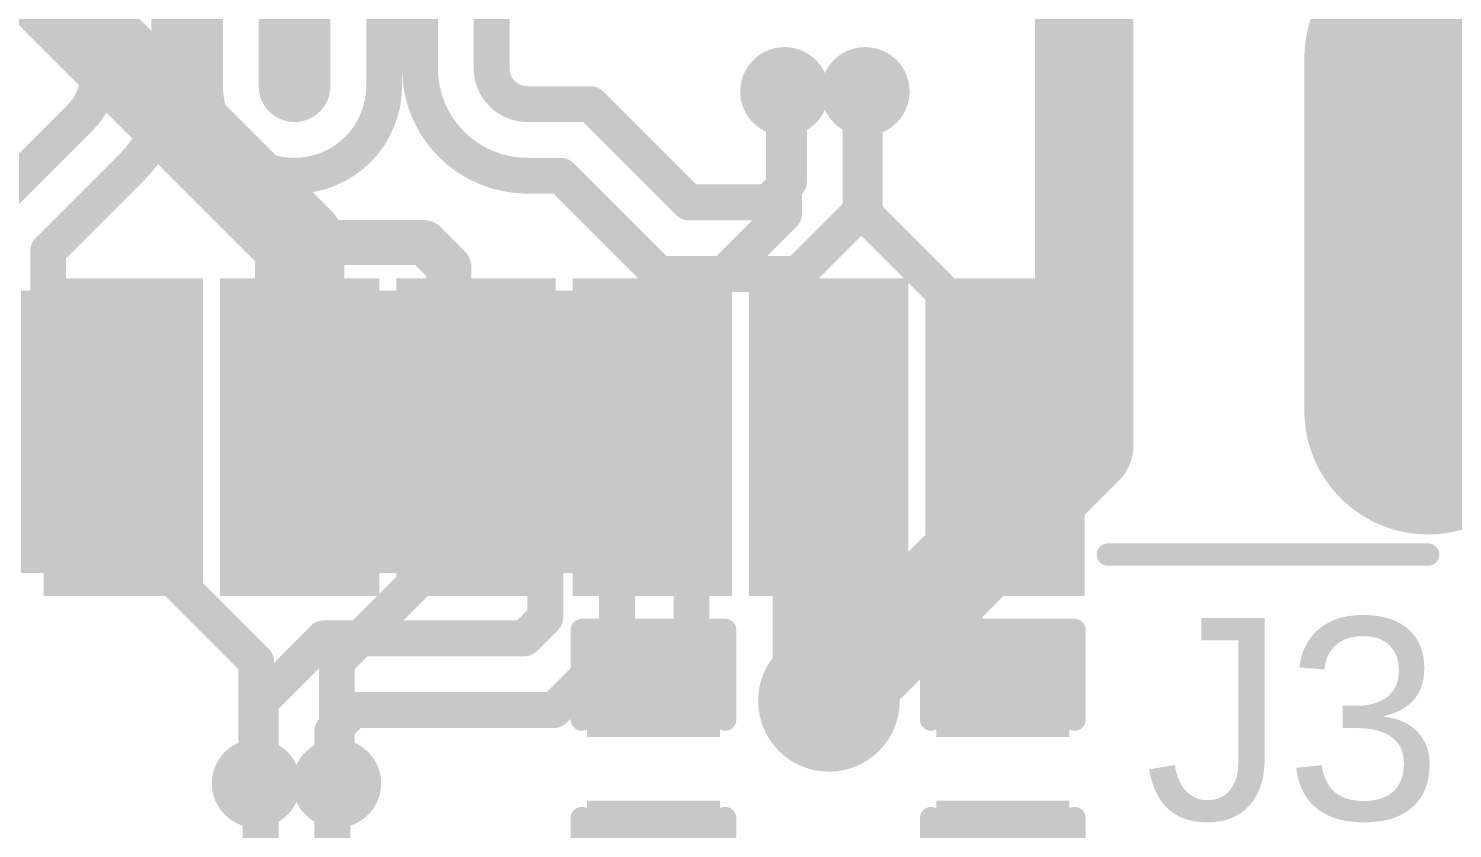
# Model space of a CAD drawing. Header units: millimetres. Extents: x -0.39 to 4.37, y -0.38 to 3.54.
# Drawn here: x 1.2513 to 1.5692, y 2.8875 to 3.0661 of the extents above; entities that cross this region are included whole.
import ezdxf

# ---------------------------------------------------------------- set-up
doc = ezdxf.new("R2010")
doc.units = ezdxf.units.MM
doc.header["$MEASUREMENT"] = 0
for name, color, linetype in [('BottomLayer', 5, 'Continuous'), ('BottomPaste', 16, 'Continuous'), ('BottomSolder', 6, 'Continuous'), ('MultiLayer', 9, 'Continuous'), ('PadHoleLayer', 156, 'Continuous'), ('TopLayer', 1, 'Continuous'), ('TopOverlay', 2, 'Continuous'), ('TopPaste', 8, 'Continuous'), ('TopSolder', 216, 'Continuous'), ('ViaHoleLayer', 16, 'Continuous')]:
    doc.layers.add(name, color=color, linetype=linetype)
doc.styles.add('Arial', font='', dxfattribs={"height": 0.2})
doc.styles.get('Arial').set_extended_font_data('Arial')

# ---------------------------------------------------------------- blocks, each defined once
blk = doc.blocks.new('C__0402_49')
at = {"layer": 'TopLayer'}
for points in [[(-0.0275, -0.0125), (-0.0275, 0.0125), (-0.009499999999999998, 0.0125), (-0.009500000000000001, -0.0125)], [(0.009499999999999998, -0.0125), (0.009500000000000001, 0.0125), (0.0275, 0.0125), (0.0275, -0.0125)]]:
    blk.add_hatch(color=1, dxfattribs=at).paths.add_polyline_path(points)
at = {"layer": 'TopPaste'}
for points in [[(-0.0275, -0.0125), (-0.0275, 0.0125), (-0.009499999999999998, 0.0125), (-0.009500000000000001, -0.0125)], [(0.009499999999999998, -0.0125), (0.009500000000000001, 0.0125), (0.0275, 0.0125), (0.0275, -0.0125)]]:
    blk.add_hatch(color=8, dxfattribs=at).paths.add_polyline_path(points)
at = {"layer": 'TopSolder'}
for points in [[(-0.0298622, -0.0148622), (-0.0298622, 0.0148622), (-0.007137799999999999, 0.0148622), (-0.007137800000000001, -0.0148622)], [(0.007137799999999999, -0.0148622), (0.007137800000000001, 0.0148622), (0.0298622, 0.0148622), (0.0298622, -0.0148622)]]:
    blk.add_hatch(color=216, dxfattribs=at).paths.add_polyline_path(points)
at = {"layer": 'TopOverlay', "const_width": 0.005}
for points in [[(-0.031, 0.016), (-0.011, 0.016)], [(-0.031, 0.016), (-0.031, -0.016)], [(0.011, 0.016), (0.031, 0.016)], [(0.031, 0.016), (0.031, -0.016)], [(-0.031, -0.016), (-0.011, -0.016)], [(0.011, -0.016), (0.031, -0.016)]]:
    blk.add_lwpolyline(points, dxfattribs=at)
at = {"layer": 'TopOverlay', "const_width": 0.0025}
for points in [[(-0.03225, 0.016, 1), (-0.02975, 0.016, 1)], [(-0.03225, 0.016, 1), (-0.02975, 0.016, 1)], [(-0.01225, 0.016, 1), (-0.00975, 0.016, 1)], [(0.00975, 0.016, 1), (0.01225, 0.016, 1)], [(0.02975, 0.016, 1), (0.03225, 0.016, 1)], [(0.02975, 0.016, 1), (0.03225, 0.016, 1)], [(-0.03225, -0.016, 1), (-0.02975, -0.016, 1)], [(-0.03225, -0.016, 1), (-0.02975, -0.016, 1)], [(-0.01225, -0.016, 1), (-0.00975, -0.016, 1)], [(0.00975, -0.016, 1), (0.01225, -0.016, 1)], [(0.02975, -0.016, 1), (0.03225, -0.016, 1)], [(0.02975, -0.016, 1), (0.03225, -0.016, 1)]]:
    blk.add_lwpolyline(points, format="xyb", close=True, dxfattribs=at)
blk = doc.blocks.new('C__0402_50')
at = {"layer": 'TopLayer'}
for points in [[(-0.0275, -0.0125), (-0.0275, 0.0125), (-0.009499999999999998, 0.0125), (-0.009500000000000001, -0.0125)], [(0.009499999999999998, -0.0125), (0.009500000000000001, 0.0125), (0.0275, 0.0125), (0.0275, -0.0125)]]:
    blk.add_hatch(color=1, dxfattribs=at).paths.add_polyline_path(points)
at = {"layer": 'TopPaste'}
for points in [[(-0.0275, -0.0125), (-0.0275, 0.0125), (-0.009499999999999998, 0.0125), (-0.009500000000000001, -0.0125)], [(0.009499999999999998, -0.0125), (0.009500000000000001, 0.0125), (0.0275, 0.0125), (0.0275, -0.0125)]]:
    blk.add_hatch(color=8, dxfattribs=at).paths.add_polyline_path(points)
at = {"layer": 'TopSolder'}
for points in [[(-0.0298622, -0.0148622), (-0.0298622, 0.0148622), (-0.007137799999999999, 0.0148622), (-0.007137800000000001, -0.0148622)], [(0.007137799999999999, -0.0148622), (0.007137800000000001, 0.0148622), (0.0298622, 0.0148622), (0.0298622, -0.0148622)]]:
    blk.add_hatch(color=216, dxfattribs=at).paths.add_polyline_path(points)
at = {"layer": 'TopOverlay', "const_width": 0.005}
for points in [[(-0.031, 0.016), (-0.011, 0.016)], [(-0.031, 0.016), (-0.031, -0.016)], [(0.011, 0.016), (0.031, 0.016)], [(0.031, 0.016), (0.031, -0.016)], [(-0.031, -0.016), (-0.011, -0.016)], [(0.011, -0.016), (0.031, -0.016)]]:
    blk.add_lwpolyline(points, dxfattribs=at)
at = {"layer": 'TopOverlay', "const_width": 0.0025}
for points in [[(-0.03225, 0.016, 1), (-0.02975, 0.016, 1)], [(-0.03225, 0.016, 1), (-0.02975, 0.016, 1)], [(-0.01225, 0.016, 1), (-0.00975, 0.016, 1)], [(0.00975, 0.016, 1), (0.01225, 0.016, 1)], [(0.02975, 0.016, 1), (0.03225, 0.016, 1)], [(0.02975, 0.016, 1), (0.03225, 0.016, 1)], [(-0.03225, -0.016, 1), (-0.02975, -0.016, 1)], [(-0.03225, -0.016, 1), (-0.02975, -0.016, 1)], [(-0.01225, -0.016, 1), (-0.00975, -0.016, 1)], [(0.00975, -0.016, 1), (0.01225, -0.016, 1)], [(0.02975, -0.016, 1), (0.03225, -0.016, 1)], [(0.02975, -0.016, 1), (0.03225, -0.016, 1)]]:
    blk.add_lwpolyline(points, format="xyb", close=True, dxfattribs=at)
blk = doc.blocks.new('U231_091N_4BLRA00_S_234')
at = {"layer": 'BottomLayer'}
h = blk.add_hatch(color=5, dxfattribs=at)
edge = h.paths.add_edge_path()
edge.add_arc((-0.2519685, 0.04429125), 0.023622, 180, 360)
edge.add_line((-0.2283465, 0.04429125), (-0.2283465, 0.12303155))
edge.add_arc((-0.2519685, 0.12303155), 0.023622, 0, 180)
edge.add_line((-0.2755905, 0.12303155), (-0.2755905, 0.04429124999999999))
at = {"layer": 'BottomSolder'}
h = blk.add_hatch(color=6, dxfattribs=at)
edge = h.paths.add_edge_path()
edge.add_arc((-0.2519685, 0.04429125), 0.027622, 180, 360)
edge.add_line((-0.2243465, 0.04429125), (-0.2243465, 0.12303155))
edge.add_arc((-0.2519685, 0.12303155), 0.027622, 0, 180)
edge.add_line((-0.2795905, 0.12303155), (-0.2795905, 0.04429124999999999))
at = {"layer": 'MultiLayer'}
h = blk.add_hatch(color=9, dxfattribs=at)
edge = h.paths.add_edge_path()
edge.add_arc((-0.2519685, 0.04429125), 0.023622, 180, 360)
edge.add_line((-0.2283465, 0.04429125), (-0.2283465, 0.12303155))
edge.add_arc((-0.2519685, 0.12303155), 0.023622, 0, 180)
edge.add_line((-0.2755905, 0.12303155), (-0.2755905, 0.04429124999999999))
at = {"layer": 'PadHoleLayer'}
h = blk.add_hatch(color=156, dxfattribs=at)
edge = h.paths.add_edge_path()
edge.add_arc((-0.2519685, 0.0462598), 0.011811, 180, 360)
edge.add_line((-0.2401575, 0.0462598), (-0.2401575, 0.121063))
edge.add_arc((-0.2519685, 0.121063), 0.011811, 0, 180)
edge.add_line((-0.2637795, 0.121063), (-0.2637795, 0.04625979999999999))
at = {"layer": 'TopLayer'}
for points in [[(-0.17125985, 0.16043305), (-0.14370075, 0.16043305), (-0.14370075, 0.09744095), (-0.17125985, 0.09744095)], [(-0.13188975, 0.16043305), (-0.10433065, 0.16043305), (-0.10433065, 0.09744095), (-0.13188975, 0.09744095)], [(-0.09251965, 0.16043305), (-0.06496055, 0.16043305), (-0.06496055, 0.09744095), (-0.09251965, 0.09744095)], [(-0.05314965, 0.16043305), (-0.02559055, 0.16043305), (-0.02559055, 0.09744095), (-0.05314965, 0.09744095)], [(-0.01377955, 0.16043305), (0.01377955, 0.16043305), (0.01377955, 0.09744095), (-0.01377955, 0.09744095)], [(0.02559055, 0.16043305), (0.05314965, 0.16043305), (0.05314965, 0.09744095), (0.02559055, 0.09744095)]]:
    blk.add_hatch(color=1, dxfattribs=at).paths.add_polyline_path(points)
h = blk.add_hatch(color=1, dxfattribs=at)
edge = h.paths.add_edge_path()
edge.add_arc((-0.2519685, 0.04429125), 0.023622, 180, 360)
edge.add_line((-0.2283465, 0.04429125), (-0.2283465, 0.12303155))
edge.add_arc((-0.2519685, 0.12303155), 0.023622, 0, 180)
edge.add_line((-0.2755905, 0.12303155), (-0.2755905, 0.04429124999999999))
at = {"layer": 'TopPaste'}
for points in [[(-0.17125985, 0.16043305), (-0.14370075, 0.16043305), (-0.14370075, 0.09744095), (-0.17125985, 0.09744095)], [(-0.13188975, 0.16043305), (-0.10433065, 0.16043305), (-0.10433065, 0.09744095), (-0.13188975, 0.09744095)], [(-0.09251965, 0.16043305), (-0.06496055, 0.16043305), (-0.06496055, 0.09744095), (-0.09251965, 0.09744095)], [(-0.05314965, 0.16043305), (-0.02559055, 0.16043305), (-0.02559055, 0.09744095), (-0.05314965, 0.09744095)], [(-0.01377955, 0.16043305), (0.01377955, 0.16043305), (0.01377955, 0.09744095), (-0.01377955, 0.09744095)], [(0.02559055, 0.16043305), (0.05314965, 0.16043305), (0.05314965, 0.09744095), (0.02559055, 0.09744095)]]:
    blk.add_hatch(color=8, dxfattribs=at).paths.add_polyline_path(points)
at = {"layer": 'TopSolder'}
for points in [[(-0.17525985, 0.16443305), (-0.13970075, 0.16443305), (-0.13970075, 0.09344095), (-0.17525985, 0.09344095)], [(-0.13588975, 0.16443305), (-0.10033065, 0.16443305), (-0.10033065, 0.09344095), (-0.13588975, 0.09344095)], [(-0.09651965, 0.16443305), (-0.06096055, 0.16443305), (-0.06096055, 0.09344095), (-0.09651965, 0.09344095)], [(-0.05714965, 0.16443305), (-0.02159055, 0.16443305), (-0.02159055, 0.09344095), (-0.05714965, 0.09344095)], [(-0.01777955, 0.16443305), (0.01777955, 0.16443305), (0.01777955, 0.09344095), (-0.01777955, 0.09344095)], [(0.02159055, 0.16443305), (0.05714965, 0.16443305), (0.05714965, 0.09344095), (0.02159055, 0.09344095)]]:
    blk.add_hatch(color=216, dxfattribs=at).paths.add_polyline_path(points)
h = blk.add_hatch(color=216, dxfattribs=at)
edge = h.paths.add_edge_path()
edge.add_arc((-0.2519685, 0.04429125), 0.027622, 180, 360)
edge.add_line((-0.2243465, 0.04429125), (-0.2243465, 0.12303155))
edge.add_arc((-0.2519685, 0.12303155), 0.027622, 0, 180)
edge.add_line((-0.2795905, 0.12303155), (-0.2795905, 0.04429124999999999))
at = {"layer": 'TopOverlay'}
for points, const_width in [([(-0.114, 0.1748897, 1), (-0.124, 0.1748897, 1)], 0.01), ([(-0.1265, 0.1748897, 1), (-0.1215, 0.1748897, 1)], 0.005), ([(-0.1165, 0.1748897, 1), (-0.1115, 0.1748897, 1)], 0.005), ([(-0.2532185, 0.1551575, 1), (-0.2507185, 0.1551575, 1)], 0.0025), ([(-0.1817224, 0.1551575, 1), (-0.1792224, 0.1551575, 1)], 0.0025)]:
    blk.add_lwpolyline(points, format="xyb", close=True, dxfattribs=dict(at, const_width=const_width))
at = {"layer": 'TopOverlay', "const_width": 0.005}
blk.add_lwpolyline([(-0.1804724, 0.1551575), (-0.2519685, 0.1551575)], dxfattribs=at)
blk = doc.blocks.new('DFN2510_10L_B_242')
at = {"layer": 'BottomLayer'}
for points in [[(-0.027559, 0.043307), (-0.003937, 0.043307), (-0.003937, 0.035433), (-0.027559, 0.035433)], [(0.0039371, 0.043307), (0.0275591, 0.043307), (0.0275591, 0.035433), (0.0039371, 0.035433)], [(-0.027559, 0.0236219), (-0.003937, 0.0236219), (-0.003937, 0.0157479), (-0.027559, 0.0157479)], [(0.0039371, 0.023622), (0.0275591, 0.023622), (0.0275591, 0.015748), (0.0039371, 0.015748)], [(-0.02755905, 0.007874), (0.02755905, 0.007874), (0.02755905, -0.007874), (-0.02755905, -0.007874)], [(-0.027559, -0.0157482), (-0.003937, -0.0157482), (-0.003937, -0.0236222), (-0.027559, -0.0236222)], [(0.0039371, -0.0157481), (0.0275591, -0.0157481), (0.0275591, -0.0236221), (0.0039371, -0.0236221)], [(-0.027559, -0.0354332), (-0.003937, -0.0354332), (-0.003937, -0.0433072), (-0.027559, -0.0433072)], [(0.0039371, -0.0354332), (0.0275591, -0.0354332), (0.0275591, -0.0433072), (0.0039371, -0.0433072)]]:
    blk.add_hatch(color=5, dxfattribs=at).paths.add_polyline_path(points)
at = {"layer": 'BottomPaste'}
for points in [[(-0.027559, 0.043307), (-0.003937, 0.043307), (-0.003937, 0.035433), (-0.027559, 0.035433)], [(0.0039371, 0.043307), (0.0275591, 0.043307), (0.0275591, 0.035433), (0.0039371, 0.035433)], [(-0.027559, 0.0236219), (-0.003937, 0.0236219), (-0.003937, 0.0157479), (-0.027559, 0.0157479)], [(0.0039371, 0.023622), (0.0275591, 0.023622), (0.0275591, 0.015748), (0.0039371, 0.015748)], [(-0.02755905, 0.007874), (0.02755905, 0.007874), (0.02755905, -0.007874), (-0.02755905, -0.007874)], [(-0.027559, -0.0157482), (-0.003937, -0.0157482), (-0.003937, -0.0236222), (-0.027559, -0.0236222)], [(0.0039371, -0.0157481), (0.0275591, -0.0157481), (0.0275591, -0.0236221), (0.0039371, -0.0236221)], [(-0.027559, -0.0354332), (-0.003937, -0.0354332), (-0.003937, -0.0433072), (-0.027559, -0.0433072)], [(0.0039371, -0.0354332), (0.0275591, -0.0354332), (0.0275591, -0.0433072), (0.0039371, -0.0433072)]]:
    blk.add_hatch(color=16, dxfattribs=at).paths.add_polyline_path(points)
at = {"layer": 'BottomSolder'}
for points in [[(-0.031559, 0.047307), (6.3e-05, 0.047307), (6.3e-05, 0.031433), (-0.031559, 0.031433)], [(-6.29e-05, 0.047307), (0.0315591, 0.047307), (0.0315591, 0.031433), (-6.29e-05, 0.031433)], [(-0.031559, 0.0276219), (6.3e-05, 0.0276219), (6.3e-05, 0.0117479), (-0.031559, 0.0117479)], [(-6.29e-05, 0.027622), (0.0315591, 0.027622), (0.0315591, 0.011748), (-6.29e-05, 0.011748)], [(-0.03155905, 0.011874), (0.03155905, 0.011874), (0.03155905, -0.011874), (-0.03155905, -0.011874)], [(-0.031559, -0.0117482), (6.3e-05, -0.0117482), (6.3e-05, -0.0276222), (-0.031559, -0.0276222)], [(-6.29e-05, -0.0117481), (0.0315591, -0.0117481), (0.0315591, -0.0276221), (-6.29e-05, -0.0276221)], [(-0.031559, -0.0314332), (6.3e-05, -0.0314332), (6.3e-05, -0.0473072), (-0.031559, -0.0473072)], [(-6.29e-05, -0.0314332), (0.0315591, -0.0314332), (0.0315591, -0.0473072), (-6.29e-05, -0.0473072)]]:
    blk.add_hatch(color=6, dxfattribs=at).paths.add_polyline_path(points)
blk = doc.blocks.new('DFN2510_10L_B_243')
at = {"layer": 'BottomLayer'}
for points in [[(-0.027559, 0.043307), (-0.003937, 0.043307), (-0.003937, 0.035433), (-0.027559, 0.035433)], [(0.0039371, 0.043307), (0.0275591, 0.043307), (0.0275591, 0.035433), (0.0039371, 0.035433)], [(-0.027559, 0.0236219), (-0.003937, 0.0236219), (-0.003937, 0.0157479), (-0.027559, 0.0157479)], [(0.0039371, 0.023622), (0.0275591, 0.023622), (0.0275591, 0.015748), (0.0039371, 0.015748)], [(-0.02755905, 0.007874), (0.02755905, 0.007874), (0.02755905, -0.007874), (-0.02755905, -0.007874)], [(-0.027559, -0.0157482), (-0.003937, -0.0157482), (-0.003937, -0.0236222), (-0.027559, -0.0236222)], [(0.0039371, -0.0157481), (0.0275591, -0.0157481), (0.0275591, -0.0236221), (0.0039371, -0.0236221)], [(-0.027559, -0.0354332), (-0.003937, -0.0354332), (-0.003937, -0.0433072), (-0.027559, -0.0433072)], [(0.0039371, -0.0354332), (0.0275591, -0.0354332), (0.0275591, -0.0433072), (0.0039371, -0.0433072)]]:
    blk.add_hatch(color=5, dxfattribs=at).paths.add_polyline_path(points)
at = {"layer": 'BottomPaste'}
for points in [[(-0.027559, 0.043307), (-0.003937, 0.043307), (-0.003937, 0.035433), (-0.027559, 0.035433)], [(0.0039371, 0.043307), (0.0275591, 0.043307), (0.0275591, 0.035433), (0.0039371, 0.035433)], [(-0.027559, 0.0236219), (-0.003937, 0.0236219), (-0.003937, 0.0157479), (-0.027559, 0.0157479)], [(0.0039371, 0.023622), (0.0275591, 0.023622), (0.0275591, 0.015748), (0.0039371, 0.015748)], [(-0.02755905, 0.007874), (0.02755905, 0.007874), (0.02755905, -0.007874), (-0.02755905, -0.007874)], [(-0.027559, -0.0157482), (-0.003937, -0.0157482), (-0.003937, -0.0236222), (-0.027559, -0.0236222)], [(0.0039371, -0.0157481), (0.0275591, -0.0157481), (0.0275591, -0.0236221), (0.0039371, -0.0236221)], [(-0.027559, -0.0354332), (-0.003937, -0.0354332), (-0.003937, -0.0433072), (-0.027559, -0.0433072)], [(0.0039371, -0.0354332), (0.0275591, -0.0354332), (0.0275591, -0.0433072), (0.0039371, -0.0433072)]]:
    blk.add_hatch(color=16, dxfattribs=at).paths.add_polyline_path(points)
at = {"layer": 'BottomSolder'}
for points in [[(-0.031559, 0.047307), (6.3e-05, 0.047307), (6.3e-05, 0.031433), (-0.031559, 0.031433)], [(-6.29e-05, 0.047307), (0.0315591, 0.047307), (0.0315591, 0.031433), (-6.29e-05, 0.031433)], [(-0.031559, 0.0276219), (6.3e-05, 0.0276219), (6.3e-05, 0.0117479), (-0.031559, 0.0117479)], [(-6.29e-05, 0.027622), (0.0315591, 0.027622), (0.0315591, 0.011748), (-6.29e-05, 0.011748)], [(-0.03155905, 0.011874), (0.03155905, 0.011874), (0.03155905, -0.011874), (-0.03155905, -0.011874)], [(-0.031559, -0.0117482), (6.3e-05, -0.0117482), (6.3e-05, -0.0276222), (-0.031559, -0.0276222)], [(-6.29e-05, -0.0117481), (0.0315591, -0.0117481), (0.0315591, -0.0276221), (-6.29e-05, -0.0276221)], [(-0.031559, -0.0314332), (6.3e-05, -0.0314332), (6.3e-05, -0.0473072), (-0.031559, -0.0473072)], [(-6.29e-05, -0.0314332), (0.0315591, -0.0314332), (0.0315591, -0.0473072), (-6.29e-05, -0.0473072)]]:
    blk.add_hatch(color=6, dxfattribs=at).paths.add_polyline_path(points)

msp = doc.modelspace()

# ---------------------------------------------------------------- hatches: boundary and pattern name
at = {"layer": 'BottomLayer'}
h = msp.add_hatch(color=5, dxfattribs=at)
edge = h.paths.add_edge_path()
edge.add_arc((1.4201005, 3.0520806), 0.0059055, 0, 360)
h = msp.add_hatch(color=5, dxfattribs=at)
edge = h.paths.add_edge_path()
edge.add_arc((1.4381005, 3.0520806), 0.0059055, 0, 360)
h = msp.add_hatch(color=5, dxfattribs=at)
edge = h.paths.add_edge_path()
edge.add_arc((1.3118225, 3.0183539), 0.0059055, 0, 360)
h = msp.add_hatch(color=5, dxfattribs=at)
edge = h.paths.add_edge_path()
edge.add_arc((1.43, 2.916), 0.011811, 0, 360)
h = msp.add_hatch(color=5, dxfattribs=at)
edge = h.paths.add_edge_path()
edge.add_arc((1.3021103, 2.8975698), 0.0059055, 0, 360)
h = msp.add_hatch(color=5, dxfattribs=at)
edge = h.paths.add_edge_path()
edge.add_arc((1.3201103, 2.8975698), 0.0059055, 0, 360)
at = {"layer": 'BottomSolder'}
h = msp.add_hatch(color=6, dxfattribs=at)
edge = h.paths.add_edge_path()
edge.add_arc((1.4201005, 3.0520806), 0.0099055, 0, 360)
h = msp.add_hatch(color=6, dxfattribs=at)
edge = h.paths.add_edge_path()
edge.add_arc((1.4381005, 3.0520806), 0.0099055, 0, 360)
h = msp.add_hatch(color=6, dxfattribs=at)
edge = h.paths.add_edge_path()
edge.add_arc((1.3118225, 3.0183539), 0.0099055, 0, 360)
h = msp.add_hatch(color=6, dxfattribs=at)
edge = h.paths.add_edge_path()
edge.add_arc((1.43, 2.916), 0.015811, 0, 360)
h = msp.add_hatch(color=6, dxfattribs=at)
edge = h.paths.add_edge_path()
edge.add_arc((1.3021103, 2.8975698), 0.0099055, 0, 360)
h = msp.add_hatch(color=6, dxfattribs=at)
edge = h.paths.add_edge_path()
edge.add_arc((1.3201103, 2.8975698), 0.0099055, 0, 360)
at = {"layer": 'TopLayer'}
h = msp.add_hatch(color=1, dxfattribs=at)
edge = h.paths.add_edge_path()
edge.add_arc((1.4201005, 3.0520806), 0.0059055, 0, 360)
h = msp.add_hatch(color=1, dxfattribs=at)
edge = h.paths.add_edge_path()
edge.add_arc((1.4381005, 3.0520806), 0.0059055, 0, 360)
h = msp.add_hatch(color=1, dxfattribs=at)
edge = h.paths.add_edge_path()
edge.add_arc((1.3118225, 3.0183539), 0.0059055, 0, 360)
h = msp.add_hatch(color=1, dxfattribs=at)
edge = h.paths.add_edge_path()
edge.add_arc((1.43, 2.916), 0.011811, 0, 360)
h = msp.add_hatch(color=1, dxfattribs=at)
edge = h.paths.add_edge_path()
edge.add_arc((1.3021103, 2.8975698), 0.0059055, 0, 360)
h = msp.add_hatch(color=1, dxfattribs=at)
edge = h.paths.add_edge_path()
edge.add_arc((1.3201103, 2.8975698), 0.0059055, 0, 360)
at = {"layer": 'TopSolder'}
h = msp.add_hatch(color=216, dxfattribs=at)
edge = h.paths.add_edge_path()
edge.add_arc((1.4201005, 3.0520806), 0.0099055, 0, 360)
h = msp.add_hatch(color=216, dxfattribs=at)
edge = h.paths.add_edge_path()
edge.add_arc((1.4381005, 3.0520806), 0.0099055, 0, 360)
h = msp.add_hatch(color=216, dxfattribs=at)
edge = h.paths.add_edge_path()
edge.add_arc((1.3118225, 3.0183539), 0.0099055, 0, 360)
h = msp.add_hatch(color=216, dxfattribs=at)
edge = h.paths.add_edge_path()
edge.add_arc((1.43, 2.916), 0.015811, 0, 360)
h = msp.add_hatch(color=216, dxfattribs=at)
edge = h.paths.add_edge_path()
edge.add_arc((1.3021103, 2.8975698), 0.0099055, 0, 360)
h = msp.add_hatch(color=216, dxfattribs=at)
edge = h.paths.add_edge_path()
edge.add_arc((1.3201103, 2.8975698), 0.0099055, 0, 360)
at = {"layer": 'ViaHoleLayer'}
h = msp.add_hatch(color=16, dxfattribs=at)
edge = h.paths.add_edge_path()
edge.add_arc((1.4201005, 3.0520806), 0.003937, 0, 360)
h = msp.add_hatch(color=16, dxfattribs=at)
edge = h.paths.add_edge_path()
edge.add_arc((1.4381005, 3.0520806), 0.003937, 0, 360)
h = msp.add_hatch(color=16, dxfattribs=at)
edge = h.paths.add_edge_path()
edge.add_arc((1.3118225, 3.0183539), 0.003937, 0, 360)
h = msp.add_hatch(color=16, dxfattribs=at)
edge = h.paths.add_edge_path()
edge.add_arc((1.43, 2.916), 0.0059055, 0, 360)
h = msp.add_hatch(color=16, dxfattribs=at)
edge = h.paths.add_edge_path()
edge.add_arc((1.3021103, 2.8975698), 0.003937, 0, 360)
h = msp.add_hatch(color=16, dxfattribs=at)
edge = h.paths.add_edge_path()
edge.add_arc((1.3201103, 2.8975698), 0.003937, 0, 360)

# ---------------------------------------------------------------- linework, layer by layer
at = {"layer": 'BottomLayer'}
for points, const_width in [([(1.2666742, 3.0552969), (1.2666742, 3.3873193)], 0.008), ([(1.2826742, 3.0552969), (1.2826742, 3.3873193)], 0.008), ([(1.2906741, 3.0532593), (1.2906741, 3.3873193)], 0.008), ([(1.3066741, 3.0532593), (1.3066741, 3.3873193)], 0.008), ([(1.314674, 3.0532593), (1.314674, 3.3873193)], 0.008), ([(1.330674, 3.0532593), (1.330674, 3.3873193)], 0.008), ([(1.3386739, 3.0572594), (1.3386739, 3.3873193)], 0.008), ([(1.3546739, 3.0572594), (1.3546739, 3.3873193)], 0.008), ([(1.487, 2.973), (1.487, 3.13)], 0.022), ([(1.4201005, 3.0520806), (1.4211005, 3.0510806)], 0.008), ([(1.4381005, 3.0493859), (1.4381005, 3.0520806)], 0.008), ([(1.310674, 3.0492594), (1.3106741, 3.0492594)], 0.008), ([(1.3626739, 3.0492594), (1.3767595, 3.0492594)], 0.008), ([(1.3767595, 3.0492594), (1.3987043, 3.0273146)], 0.008), ([(1.4211005, 3.0320009), (1.4211005, 3.0510806)], 0.008), ([(1.4371005, 3.0483859), (1.4381005, 3.0493859)], 0.008), ([(1.2566737, 3.0401249), (1.2629877, 3.0464389)], 0.008), ([(1.4371005, 3.0253735), (1.4371005, 3.0483859)], 0.008), ([(1.239665, 3.0231162), (1.2566737, 3.0401249)], 0.008), ([(1.2566737, 3.0174975), (1.2742977, 3.0351215)], 0.008), ([(1.310674, 3.0332594), (1.3106741, 3.0332594)], 0.008), ([(1.3626739, 3.0332594), (1.3701321, 3.0332594)], 0.008), ([(1.3701321, 3.0332594), (1.3920769, 3.0113146)], 0.008), ([(1.4164142, 3.0273146), (1.4211005, 3.0320009)], 0.008), ([(1.3987043, 3.0273146), (1.4031578, 3.0273146)], 0.008), ([(1.4031578, 3.0273146), (1.4164142, 3.0273146)], 0.008), ([(1.4230416, 3.0113146), (1.4371005, 3.0253735)], 0.008), ([(1.255665, 3.0164888), (1.2566737, 3.0174975)], 0.008), ([(1.3118225, 3.0183539), (1.3396461, 3.0183539)], 0.01), ([(1.3396461, 3.0183539), (1.3451374, 3.0128626)], 0.01), ([(1.255665, 2.9779167), (1.255665, 3.0164888)], 0.008), ([(1.3451374, 2.9760741), (1.3451374, 3.0128626)], 0.01), ([(1.3920769, 3.0113146), (1.4031578, 3.0113146)], 0.008), ([(1.4031578, 3.0113146), (1.4230416, 3.0113146)], 0.008), ([(1.3648225, 2.9918222), (1.3648226, 2.9918221)], 0.008), ([(1.3648226, 2.9760742), (1.3648226, 2.9918221)], 0.008), ([(1.3845076, 2.9760742), (1.3845076, 2.9918222)], 0.008), ([(1.3402634, 2.9809481), (1.3451374, 2.9760741)], 0.006), ([(1.43, 2.916), (1.487, 2.973)], 0.022), ([(1.255665, 2.9779167), (1.2575075, 2.9760742)], 0.008), ([(1.2575075, 2.9603262), (1.2575075, 2.9760742)], 0.008), ([(1.3648226, 2.9760742), (1.3666651, 2.9742317)], 0.008), ([(1.3826651, 2.9742317), (1.3845076, 2.9760742)], 0.008), ([(1.3666651, 2.9346349), (1.3666651, 2.9742317)], 0.008), ([(1.3826651, 2.9280075), (1.3826651, 2.9742317)], 0.008), ([(1.3619788, 2.9299486), (1.3666651, 2.9346349)], 0.008), ([(1.3031103, 2.9158897), (1.3171692, 2.9299486)], 0.008), ([(1.3171692, 2.9299486), (1.3619788, 2.9299486)], 0.008), ([(1.3686062, 2.9139486), (1.3826651, 2.9280075)], 0.008), ([(1.3031103, 2.9012645), (1.3031103, 2.9158897)], 0.008), ([(1.3191103, 2.9092623), (1.3237966, 2.9139486)], 0.008), ([(1.3237966, 2.9139486), (1.3686062, 2.9139486)], 0.008), ([(1.3191103, 2.8985698), (1.3191103, 2.9092623)], 0.008), ([(1.3021103, 2.9002645), (1.3031103, 2.9012645)], 0.008), ([(1.3021103, 2.8975698), (1.3021103, 2.9002645)], 0.008), ([(1.3021103, 2.8975698), (1.3031103, 2.8965698)], 0.008), ([(1.3031103, 2.871), (1.3031103, 2.8965698)], 0.008), ([(1.3191103, 2.8985698), (1.3201103, 2.8975698)], 0.008), ([(1.3201103, 2.8948751), (1.3201103, 2.8975698)], 0.008), ([(1.3191103, 2.8938751), (1.3201103, 2.8948751)], 0.008), ([(1.3191103, 2.871), (1.3191103, 2.8938751)], 0.008)]:
    msp.add_lwpolyline(points, dxfattribs=dict(at, const_width=const_width))
at = {"layer": 'BottomLayer', "const_width": 0.008}
for points in [[(1.2666742, 3.0552969, -0.1995880697243266), (1.2629944, 3.0464457)], [(1.2826742, 3.0552969, -0.1993433615992628), (1.2742977, 3.0351215)], [(1.3626739, 3.0332594, -0.4142135623730951), (1.3386739, 3.0572594)], [(1.3626739, 3.0492594, -0.4142135623730951), (1.3546739, 3.0572594)], [(1.310674, 3.0332594, -0.4142135623730951), (1.2906741, 3.0532593)], [(1.310674, 3.0492594, -0.4142135623730951), (1.3066741, 3.0532593)], [(1.330674, 3.0532593, -0.4142135623730951), (1.3106741, 3.0332594)], [(1.314674, 3.0532593, -0.4142135623730951), (1.3106741, 3.0492594)], [(1.2629877, 3.0464389, -0.0002983134275640614), (1.2629944, 3.0464457)]]:
    msp.add_lwpolyline(points, format="xyb", dxfattribs=at)
at = {"layer": 'BottomLayer'}
for points, const_width in [([(1.2646742, 3.0552969, 1), (1.2686742, 3.0552969, 1)], 0.004), ([(1.2646742, 3.0552969, 1), (1.2686742, 3.0552969, 1)], 0.004), ([(1.2806742, 3.0552969, 1), (1.2846742, 3.0552969, 1)], 0.004), ([(1.2806742, 3.0552969, 1), (1.2846742, 3.0552969, 1)], 0.004), ([(1.3366739, 3.0572594, 1), (1.3406739, 3.0572594, 1)], 0.004), ([(1.3366739, 3.0572594, 1), (1.3406739, 3.0572594, 1)], 0.004), ([(1.3526739, 3.0572594, 1), (1.3566739, 3.0572594, 1)], 0.004), ([(1.3526739, 3.0572594, 1), (1.3566739, 3.0572594, 1)], 0.004), ([(1.2886741, 3.0532593, 1), (1.2926741, 3.0532593, 1)], 0.004), ([(1.2886741, 3.0532593, 1), (1.2926741, 3.0532593, 1)], 0.004), ([(1.3046741, 3.0532593, 1), (1.3086741, 3.0532593, 1)], 0.004), ([(1.3046741, 3.0532593, 1), (1.3086741, 3.0532593, 1)], 0.004), ([(1.312674, 3.0532593, 1), (1.316674, 3.0532593, 1)], 0.004), ([(1.312674, 3.0532593, 1), (1.316674, 3.0532593, 1)], 0.004), ([(1.328674, 3.0532593, 1), (1.332674, 3.0532593, 1)], 0.004), ([(1.328674, 3.0532593, 1), (1.332674, 3.0532593, 1)], 0.004), ([(1.4181005, 3.0520806, 1), (1.4221005, 3.0520806, 1)], 0.004), ([(1.4361005, 3.0520806, 1), (1.4401005, 3.0520806, 1)], 0.004), ([(1.308674, 3.0492594, 1), (1.312674, 3.0492594, 1)], 0.004), ([(1.308674, 3.0492594, 1), (1.312674, 3.0492594, 1)], 0.004), ([(1.3086741, 3.0492594, 1), (1.3126741, 3.0492594, 1)], 0.004), ([(1.3086741, 3.0492594, 1), (1.3126741, 3.0492594, 1)], 0.004), ([(1.3606739, 3.0492594, 1), (1.3646739, 3.0492594, 1)], 0.004), ([(1.3606739, 3.0492594, 1), (1.3646739, 3.0492594, 1)], 0.004), ([(1.3747595, 3.0492594, 1), (1.3787595, 3.0492594, 1)], 0.004), ([(1.3747595, 3.0492594, 1), (1.3787595, 3.0492594, 1)], 0.004), ([(1.4191005, 3.0510806, 1), (1.4231005, 3.0510806, 1)], 0.004), ([(1.4191005, 3.0510806, 1), (1.4231005, 3.0510806, 1)], 0.004), ([(1.4361005, 3.0493859, 1), (1.4401005, 3.0493859, 1)], 0.004), ([(1.4361005, 3.0493859, 1), (1.4401005, 3.0493859, 1)], 0.004), ([(1.2609877, 3.0464389, 1), (1.2649877, 3.0464389, 1)], 0.004), ([(1.2609877, 3.0464389, 1), (1.2649877, 3.0464389, 1)], 0.004), ([(1.2609944, 3.0464457, 1), (1.2649944, 3.0464457, 1)], 0.004), ([(1.2609944, 3.0464457, 1), (1.2649944, 3.0464457, 1)], 0.004), ([(1.4351005, 3.0483859, 1), (1.4391005, 3.0483859, 1)], 0.004), ([(1.4351005, 3.0483859, 1), (1.4391005, 3.0483859, 1)], 0.004), ([(1.2546737, 3.0401249, 1), (1.2586737, 3.0401249, 1)], 0.004), ([(1.2546737, 3.0401249, 1), (1.2586737, 3.0401249, 1)], 0.004), ([(1.2722977, 3.0351215, 1), (1.2762977, 3.0351215, 1)], 0.004), ([(1.2722977, 3.0351215, 1), (1.2762977, 3.0351215, 1)], 0.004), ([(1.308674, 3.0332594, 1), (1.312674, 3.0332594, 1)], 0.004), ([(1.308674, 3.0332594, 1), (1.312674, 3.0332594, 1)], 0.004), ([(1.3086741, 3.0332594, 1), (1.3126741, 3.0332594, 1)], 0.004), ([(1.3086741, 3.0332594, 1), (1.3126741, 3.0332594, 1)], 0.004), ([(1.3606739, 3.0332594, 1), (1.3646739, 3.0332594, 1)], 0.004), ([(1.3606739, 3.0332594, 1), (1.3646739, 3.0332594, 1)], 0.004), ([(1.3681321, 3.0332594, 1), (1.3721321, 3.0332594, 1)], 0.004), ([(1.3681321, 3.0332594, 1), (1.3721321, 3.0332594, 1)], 0.004), ([(1.4191005, 3.0320009, 1), (1.4231005, 3.0320009, 1)], 0.004), ([(1.4191005, 3.0320009, 1), (1.4231005, 3.0320009, 1)], 0.004), ([(1.3967043, 3.0273146, 1), (1.4007043, 3.0273146, 1)], 0.004), ([(1.3967043, 3.0273146, 1), (1.4007043, 3.0273146, 1)], 0.004), ([(1.4011578, 3.0273146, 1), (1.4051578, 3.0273146, 1)], 0.004), ([(1.4011578, 3.0273146, 1), (1.4051578, 3.0273146, 1)], 0.004), ([(1.4144142, 3.0273146, 1), (1.4184142, 3.0273146, 1)], 0.004), ([(1.4144142, 3.0273146, 1), (1.4184142, 3.0273146, 1)], 0.004), ([(1.4351005, 3.0253735, 1), (1.4391005, 3.0253735, 1)], 0.004), ([(1.4351005, 3.0253735, 1), (1.4391005, 3.0253735, 1)], 0.004), ([(1.2546737, 3.0174975, 1), (1.2586737, 3.0174975, 1)], 0.004), ([(1.2546737, 3.0174975, 1), (1.2586737, 3.0174975, 1)], 0.004), ([(1.3093225, 3.0183539, 1), (1.3143225, 3.0183539, 1)], 0.005), ([(1.3371461, 3.0183539, 1), (1.3421461, 3.0183539, 1)], 0.005), ([(1.3371461, 3.0183539, 1), (1.3421461, 3.0183539, 1)], 0.005), ([(1.253665, 3.0164888, 1), (1.257665, 3.0164888, 1)], 0.004), ([(1.253665, 3.0164888, 1), (1.257665, 3.0164888, 1)], 0.004), ([(1.3426374, 3.0128626, 1), (1.3476374, 3.0128626, 1)], 0.005), ([(1.3426374, 3.0128626, 1), (1.3476374, 3.0128626, 1)], 0.005), ([(1.3900769, 3.0113146, 1), (1.3940769, 3.0113146, 1)], 0.004), ([(1.3900769, 3.0113146, 1), (1.3940769, 3.0113146, 1)], 0.004), ([(1.4011578, 3.0113146, 1), (1.4051578, 3.0113146, 1)], 0.004), ([(1.4011578, 3.0113146, 1), (1.4051578, 3.0113146, 1)], 0.004), ([(1.4210416, 3.0113146, 1), (1.4250416, 3.0113146, 1)], 0.004), ([(1.4210416, 3.0113146, 1), (1.4250416, 3.0113146, 1)], 0.004), ([(1.3628225, 2.9918222, 1), (1.3668225, 2.9918222, 1)], 0.004), ([(1.3628226, 2.9918221, 1), (1.3668226, 2.9918221, 1)], 0.004), ([(1.3628226, 2.9918221, 1), (1.3668226, 2.9918221, 1)], 0.004), ([(1.3825076, 2.9918222, 1), (1.3865076, 2.9918222, 1)], 0.004), ([(1.3387634, 2.9809481, 1), (1.3417634, 2.9809481, 1)], 0.003), ([(1.4815, 2.973, 1), (1.4925, 2.973, 1)], 0.011), ([(1.4815, 2.973, 1), (1.4925, 2.973, 1)], 0.011), ([(1.253665, 2.9779167, 1), (1.257665, 2.9779167, 1)], 0.004), ([(1.253665, 2.9779167, 1), (1.257665, 2.9779167, 1)], 0.004), ([(1.2555075, 2.9760742, 1), (1.2595075, 2.9760742, 1)], 0.004), ([(1.2555075, 2.9760742, 1), (1.2595075, 2.9760742, 1)], 0.004), ([(1.3426374, 2.9760741, 1), (1.3476374, 2.9760741, 1)], 0.005), ([(1.3628226, 2.9760742, 1), (1.3668226, 2.9760742, 1)], 0.004), ([(1.3628226, 2.9760742, 1), (1.3668226, 2.9760742, 1)], 0.004), ([(1.3825076, 2.9760742, 1), (1.3865076, 2.9760742, 1)], 0.004), ([(1.3825076, 2.9760742, 1), (1.3865076, 2.9760742, 1)], 0.004), ([(1.3436374, 2.9760741, 1), (1.3466374, 2.9760741, 1)], 0.003), ([(1.3646651, 2.9742317, 1), (1.3686651, 2.9742317, 1)], 0.004), ([(1.3646651, 2.9742317, 1), (1.3686651, 2.9742317, 1)], 0.004), ([(1.3806651, 2.9742317, 1), (1.3846651, 2.9742317, 1)], 0.004), ([(1.3806651, 2.9742317, 1), (1.3846651, 2.9742317, 1)], 0.004), ([(1.2555075, 2.9603262, 1), (1.2595075, 2.9603262, 1)], 0.004), ([(1.3646651, 2.9346349, 1), (1.3686651, 2.9346349, 1)], 0.004), ([(1.3646651, 2.9346349, 1), (1.3686651, 2.9346349, 1)], 0.004), ([(1.3151692, 2.9299486, 1), (1.3191692, 2.9299486, 1)], 0.004), ([(1.3151692, 2.9299486, 1), (1.3191692, 2.9299486, 1)], 0.004), ([(1.3599788, 2.9299486, 1), (1.3639788, 2.9299486, 1)], 0.004), ([(1.3599788, 2.9299486, 1), (1.3639788, 2.9299486, 1)], 0.004), ([(1.3806651, 2.9280075, 1), (1.3846651, 2.9280075, 1)], 0.004), ([(1.3806651, 2.9280075, 1), (1.3846651, 2.9280075, 1)], 0.004), ([(1.4245, 2.916, 1), (1.4355, 2.916, 1)], 0.011), ([(1.3011103, 2.9158897, 1), (1.3051103, 2.9158897, 1)], 0.004), ([(1.3011103, 2.9158897, 1), (1.3051103, 2.9158897, 1)], 0.004), ([(1.3217966, 2.9139486, 1), (1.3257966, 2.9139486, 1)], 0.004), ([(1.3217966, 2.9139486, 1), (1.3257966, 2.9139486, 1)], 0.004), ([(1.3666062, 2.9139486, 1), (1.3706062, 2.9139486, 1)], 0.004), ([(1.3666062, 2.9139486, 1), (1.3706062, 2.9139486, 1)], 0.004), ([(1.3171103, 2.9092623, 1), (1.3211103, 2.9092623, 1)], 0.004), ([(1.3171103, 2.9092623, 1), (1.3211103, 2.9092623, 1)], 0.004), ([(1.3001103, 2.9002645, 1), (1.3041103, 2.9002645, 1)], 0.004), ([(1.3001103, 2.9002645, 1), (1.3041103, 2.9002645, 1)], 0.004), ([(1.3011103, 2.9012645, 1), (1.3051103, 2.9012645, 1)], 0.004), ([(1.3011103, 2.9012645, 1), (1.3051103, 2.9012645, 1)], 0.004), ([(1.3001103, 2.8975698, 1), (1.3041103, 2.8975698, 1)], 0.004), ([(1.3001103, 2.8975698, 1), (1.3041103, 2.8975698, 1)], 0.004), ([(1.3011103, 2.8965698, 1), (1.3051103, 2.8965698, 1)], 0.004), ([(1.3011103, 2.8965698, 1), (1.3051103, 2.8965698, 1)], 0.004), ([(1.3171103, 2.8985698, 1), (1.3211103, 2.8985698, 1)], 0.004), ([(1.3171103, 2.8985698, 1), (1.3211103, 2.8985698, 1)], 0.004), ([(1.3181103, 2.8975698, 1), (1.3221103, 2.8975698, 1)], 0.004), ([(1.3181103, 2.8975698, 1), (1.3221103, 2.8975698, 1)], 0.004), ([(1.3171103, 2.8938751, 1), (1.3211103, 2.8938751, 1)], 0.004), ([(1.3171103, 2.8938751, 1), (1.3211103, 2.8938751, 1)], 0.004), ([(1.3181103, 2.8948751, 1), (1.3221103, 2.8948751, 1)], 0.004), ([(1.3181103, 2.8948751, 1), (1.3221103, 2.8948751, 1)], 0.004)]:
    msp.add_lwpolyline(points, format="xyb", close=True, dxfattribs=dict(at, const_width=const_width))
at = {"layer": 'TopLayer'}
for points, const_width in [([(1.2441764, 3.086), (1.3118225, 3.0183539)], 0.02), ([(1.4199804, 3.0247599), (1.4199804, 3.0519605)], 0.008), ([(1.4379804, 3.02476), (1.4379804, 3.0519605)], 0.008), ([(1.3118225, 2.9748852), (1.3118225, 3.0183539)], 0.02), ([(1.4001022, 3.0048817), (1.4199804, 3.0247599)], 0.008), ([(1.4379804, 3.02476), (1.4592831, 3.0034573)], 0.008), ([(1.4299327, 2.9160673), (1.4299327, 2.9748852)], 0.025), ([(1.3905626, 2.9748852), (1.3993225, 2.9661253)], 0.008), ([(1.4603225, 2.9659049), (1.4693028, 2.9748852)], 0.008), ([(1.3993225, 2.9243222), (1.3993225, 2.9661253)], 0.008), ([(1.4603225, 2.9243222), (1.4603225, 2.9659049)], 0.008), ([(1.2822321, 2.9446486), (1.3021103, 2.9247704)], 0.008), ([(1.3201103, 2.9247703), (1.341413, 2.946073)], 0.008), ([(1.3021103, 2.8975698), (1.3021103, 2.9247704)], 0.008), ([(1.3201103, 2.8975698), (1.3201103, 2.9247703)], 0.008), ([(1.3943225, 2.9193222), (1.3993225, 2.9243222)], 0.008), ([(1.4299327, 2.9160673), (1.43, 2.916)], 0.025), ([(1.4603225, 2.9243222), (1.4653225, 2.9193222)], 0.008), ([(1.3908225, 2.9193222), (1.3943225, 2.9193222)], 0.008), ([(1.4653225, 2.9193222), (1.4688225, 2.9193222)], 0.008)]:
    msp.add_lwpolyline(points, dxfattribs=dict(at, const_width=const_width))
for points, const_width in [([(1.4179804, 3.0519605, 1), (1.4219804, 3.0519605, 1)], 0.004), ([(1.4359804, 3.0519605, 1), (1.4399804, 3.0519605, 1)], 0.004), ([(1.3068225, 3.0183539, 1), (1.3168225, 3.0183539, 1)], 0.01), ([(1.3068225, 3.0183539, 1), (1.3168225, 3.0183539, 1)], 0.01), ([(1.4179804, 3.0247599, 1), (1.4219804, 3.0247599, 1)], 0.004), ([(1.4179804, 3.0247599, 1), (1.4219804, 3.0247599, 1)], 0.004), ([(1.4359804, 3.02476, 1), (1.4399804, 3.02476, 1)], 0.004), ([(1.4359804, 3.02476, 1), (1.4399804, 3.02476, 1)], 0.004), ([(1.3981022, 3.0048817, 1), (1.4021022, 3.0048817, 1)], 0.004), ([(1.4572831, 3.0034573, 1), (1.4612831, 3.0034573, 1)], 0.004), ([(1.4236827, 2.9748852, 1), (1.4361827, 2.9748852, 1)], 0.0125), ([(1.3068225, 2.9748852, 1), (1.3168225, 2.9748852, 1)], 0.01), ([(1.3885626, 2.9748852, 1), (1.3925626, 2.9748852, 1)], 0.004), ([(1.4673028, 2.9748852, 1), (1.4713028, 2.9748852, 1)], 0.004), ([(1.3973225, 2.9661253, 1), (1.4013225, 2.9661253, 1)], 0.004), ([(1.3973225, 2.9661253, 1), (1.4013225, 2.9661253, 1)], 0.004), ([(1.4583225, 2.9659049, 1), (1.4623225, 2.9659049, 1)], 0.004), ([(1.4583225, 2.9659049, 1), (1.4623225, 2.9659049, 1)], 0.004), ([(1.2802321, 2.9446486, 1), (1.2842321, 2.9446486, 1)], 0.004), ([(1.339413, 2.946073, 1), (1.343413, 2.946073, 1)], 0.004), ([(1.3001103, 2.9247704, 1), (1.3041103, 2.9247704, 1)], 0.004), ([(1.3001103, 2.9247704, 1), (1.3041103, 2.9247704, 1)], 0.004), ([(1.3181103, 2.9247703, 1), (1.3221103, 2.9247703, 1)], 0.004), ([(1.3181103, 2.9247703, 1), (1.3221103, 2.9247703, 1)], 0.004), ([(1.3973225, 2.9243222, 1), (1.4013225, 2.9243222, 1)], 0.004), ([(1.3973225, 2.9243222, 1), (1.4013225, 2.9243222, 1)], 0.004), ([(1.4236827, 2.9160673, 1), (1.4361827, 2.9160673, 1)], 0.0125), ([(1.4236827, 2.9160673, 1), (1.4361827, 2.9160673, 1)], 0.0125), ([(1.42375, 2.916, 1), (1.43625, 2.916, 1)], 0.0125), ([(1.4583225, 2.9243222, 1), (1.4623225, 2.9243222, 1)], 0.004), ([(1.4583225, 2.9243222, 1), (1.4623225, 2.9243222, 1)], 0.004), ([(1.3888225, 2.9193222, 1), (1.3928225, 2.9193222, 1)], 0.004), ([(1.3923225, 2.9193222, 1), (1.3963225, 2.9193222, 1)], 0.004), ([(1.3923225, 2.9193222, 1), (1.3963225, 2.9193222, 1)], 0.004), ([(1.4633225, 2.9193222, 1), (1.4673225, 2.9193222, 1)], 0.004), ([(1.4633225, 2.9193222, 1), (1.4673225, 2.9193222, 1)], 0.004), ([(1.4668225, 2.9193222, 1), (1.4708225, 2.9193222, 1)], 0.004), ([(1.3001103, 2.8975698, 1), (1.3041103, 2.8975698, 1)], 0.004), ([(1.3181103, 2.8975698, 1), (1.3221103, 2.8975698, 1)], 0.004)]:
    msp.add_lwpolyline(points, format="xyb", close=True, dxfattribs=dict(at, const_width=const_width))

# ---------------------------------------------------------------- block references
for name, p, rotation in [('U231_091N_4BLRA00_S_234', (1.3118225, 3.1038222), 180), ('DFN2510_10L_B_243', (1.2181373, 2.9760741), 90), ('DFN2510_10L_B_242', (1.3451374, 2.9760741), 90), ('C__0402_50', (1.3908225, 2.9008222), 90), ('C__0402_49', (1.4688225, 2.9008222), 90)]:
    msp.add_blockref(name, p, dxfattribs=dict(rotation=rotation))

# ---------------------------------------------------------------- texts
at = {"layer": 'TopOverlay', "style": 'Arial'}
msp.add_text('J3', height=0.045, dxfattribs=at).set_placement((1.5005121, 2.8895073))

doc.saveas('drawing.dxf')
